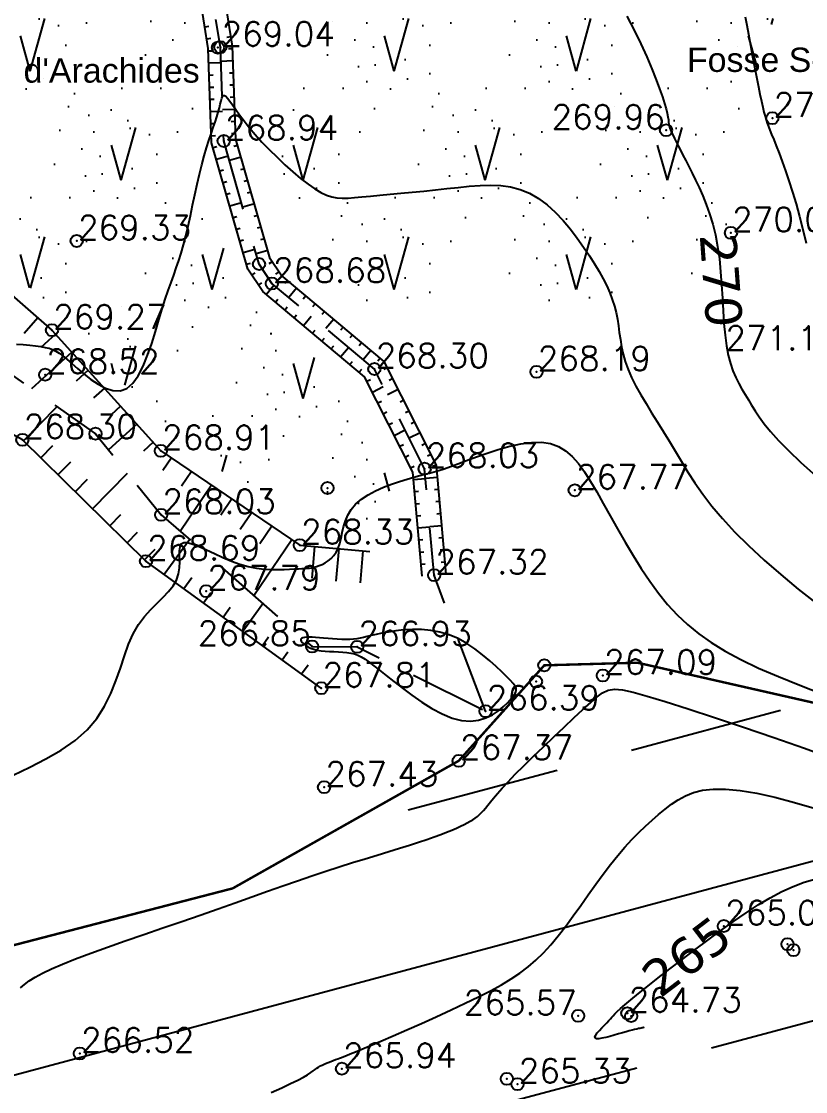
# Model space of a CAD drawing. Header units: millimetres. Extents: x 524954 to 526204, y 9523489 to 9524010.
# Drawn here: x 525607.15 to 525639.45, y 9523568.95 to 9523613.05 of the extents above; entities that cross this region are included whole.
import ezdxf
from ezdxf.enums import TextEntityAlignment as Align

# ---------------------------------------------------------------- set-up
doc = ezdxf.new("R2010")
doc.units = ezdxf.units.MM
doc.header["$PDMODE"] = 32
doc.header["$PDSIZE"] = 0.5
doc.linetypes.add('ACAD_ISO12W100', pattern=[21, 12, -3, 0, -3, 0, -3])
doc.linetypes.add('CACHE2', pattern=[4.7625, 3.175, -1.5875])
for name, color, linetype in [('Bas_Talus', 40, 'CACHE2'), ('Bord Fleuve', 4, 'ACAD_ISO12W100'), ('CN_01_00', 3, 'Continuous'), ('CN_02_00', 4, 'Continuous'), ('CN_05_00', 6, 'Continuous'), ('CN_10_00', 1, 'Continuous'), ('Cotation Courbes de niveau', 7, 'Continuous'), ('Haut_Talus', 30, 'Continuous'), ('Talus', 2, 'Continuous'), ('TopoAlt', 3, 'Continuous'), ('TOPOJIS', 7, 'Continuous'), ('Toponomie', 7, 'CACHE2'), ('Végétation_Plantation', 70, 'Continuous')]:
    doc.layers.add(name, color=color, linetype=linetype)
doc.styles.add('Simplex 1.0', font='Simplex.shx', dxfattribs={"width": 0.99, "height": 1})
doc.styles.get("Standard").update_dxf_attribs({"font": 'arial.ttf'})
doc.styles.add('Verdana 1.0', font='verdana.ttf', dxfattribs={"width": 0.99, "height": 1})
pattern_1 = [(74.475889, (0, 0), (-3.750000001, 13.500000005), [2.25, -11.761156275]), (74.475889, (3.75, 4.5), (-3.750000001, 13.500000005), [2.25, -11.761156275]), (74.475889, (7.5, 9), (-3.750000001, 13.500000005), [2.25, -11.761156275]), (105.524111, (0, 0), (-7.500000003, 4e-10), [1.5, -12.511156275]), (105.524111, (3.75, 4.5), (-7.500000003, 4e-10), [1.5, -12.511156275]), (105.524111, (7.5, 9), (-7.500000003, 4e-10), [1.5, -12.511156275]), (0, (0.453, 0.484), (3.75, 4.5), [0, -7.5]), (0, (1.468, 1.072), (3.75, 4.5), [0, -7.5]), (0, (1.1713, 1.8804), (3.75, 4.5), [0, -7.5]), (0, (2.327, 1.9907), (3.75, 4.5), [0, -7.5]), (0, (1.64, 3.7912), (3.75, 4.5), [0, -7.5]), (0, (0.3684, 2.1545), (3.75, 4.5), [0, -7.5]), (0, (0.281, 2.4684), (3.75, 4.5), [0, -7.5]), (0, (0.0314, 3.7912), (3.75, 4.5), [0, -7.5]), (0, (-0.7807, 0.2634), (3.75, 4.5), [0, -7.5]), (0, (-0.8588, 0.9984), (3.75, 4.5), [0, -7.5]), (0, (-1.468, 0.19), (3.75, 4.5), [0, -7.5]), (0, (-1.624, 1.2924), (3.75, 4.5), [0, -7.5]), (0, (-1.1242, 1.9905), (3.75, 4.5), [0, -7.5]), (0, (-1.3274, 2.6888), (3.75, 4.5), [0, -7.5]), (0, (-1.9207, 3.5707), (3.75, 4.5), [0, -7.5]), (0, (-0.406, 2.9085), (3.75, 4.5), [0, -7.5]), (0, (-2.53, 2.064), (3.75, 4.5), [0, -7.5]), (0, (-2.7485, 0.6675), (3.75, 4.5), [0, -7.5]), (0, (-1.1235, -0.4347), (3.75, 4.5), [0, -7.5]), (0, (-0.156, -0.7287), (3.75, 4.5), [0, -7.5]), (0, (-0.812, -1.537), (3.75, 4.5), [0, -7.5]), (0, (1.5774, -1.4635), (3.75, 4.5), [0, -7.5]), (0, (0.5466, -0.3245), (3.75, 4.5), [0, -7.5]), (0, (1.468, -0.104), (3.75, 4.5), [0, -7.5])]

# ---------------------------------------------------------------- blocks, each defined once
blk = doc.blocks.new('TCPOINT M')
at = {"color": 0}
blk.add_point((0, 0), dxfattribs=at)
at = {"layer": 'TopoAlt', "style": 'Simplex 1.0', "width": 0.99}
blk.add_attdef('ALT', (0.15, 0.15), '', height=1, dxfattribs=at)

msp = doc.modelspace()

# ---------------------------------------------------------------- hatches: boundary and pattern name
at = {"layer": 'Bord Fleuve', "ltscale": 0.5}
h = msp.add_hatch(dxfattribs=at)
h.set_pattern_fill('ANSI33', color=256, scale=2, angle=330, style=0)
h.paths.add_polyline_path([(526101.715, 9523771.778), (526101.498, 9523728.689), (526067.042, 9523702.1), (526048.223, 9523678.528), (526031.816, 9523676.184), (526027.837, 9523671.249), (526016.46, 9523661.911), (526012.684, 9523655.259), (526010.342, 9523652.337), (526009.349, 9523649.826), (526002.836, 9523644.901), (526001.359, 9523638.704), (525998.552, 9523634.868), (525992.641, 9523630.59), (525971.373, 9523621.771), (525946.333, 9523622.282), (525936.503, 9523619.892), (525930.695, 9523617.923), (525919.699, 9523615.395), (525895.841, 9523612.948), (525885.599, 9523613.628), (525875.196, 9523613.421), (525867.372, 9523614.558), (525859.164, 9523613.749), (525850.68, 9523611.584), (525842.877, 9523609.413), (525834.137, 9523605.724), (525821.783, 9523602.11), (525815.903, 9523600.185), (525796.184, 9523594.113), (525774.026, 9523585.199), (525767.099, 9523581.761), (525763.989, 9523580.32), (525760.33, 9523578.539), (525748.039, 9523572.413), (525744.059, 9523571.766), (525739.195, 9523569.005), (525726.381, 9523563.785), (525719.788, 9523561.814), (525707.248, 9523554.536), (525700.147, 9523552.212), (525692.212, 9523549.16), (525674.921, 9523545.702), (525662.522, 9523542.332), (525644.942, 9523541.016), (525635.899, 9523540.053), (525621.612, 9523536.522), (525609.298, 9523533.789), (525593.484, 9523529.477), (525590.482, 9523529.837), (525587.338, 9523528.188), (525575.413, 9523524.864), (525573.541, 9523524.376), (525537.559, 9523507.804), (525536.053, 9523507.312), (525509.961, 9523500.658), (525472.702, 9523501.018), (525453.195, 9523495.13), (525425.264, 9523493.316), (525409.725, 9523500.229), (525383.624, 9523517.145), (525374.857, 9523528.592), (525397.503, 9523550.219), (525408.728, 9523544.096), (525423.511, 9523536.311), (525445.736, 9523537.578), (525453.966, 9523539.782), (525464.454, 9523546.087), (525473.153, 9523547.827), (525482.046, 9523548.599), (525491.438, 9523548.246), (525499.251, 9523546.152), (525510.455, 9523545.914), (525524.182, 9523548.573), (525533.752, 9523550.446), (525539.312, 9523550.42), (525543.959, 9523554.529), (525548.966, 9523556.567), (525556.157, 9523559.482), (525565.701, 9523562.659), (525575.687, 9523565.927), (525586.045, 9523569.089), (525592.726, 9523570.833), (525599.232, 9523573.013), (525615.849, 9523577.326), (525625.16, 9523582.583), (525628.685, 9523586.517), (525632.523, 9523586.625), (525648.079, 9523583.088), (525655.429, 9523583.638), (525665.347, 9523586.334), (525670.505, 9523587.365), (525674.974, 9523592.31), (525681.363, 9523595.427), (525690.374, 9523596.897), (525696.726, 9523596.667), (525703.112, 9523600.372), (525712.502, 9523603.181), (525720.951, 9523606.622), (525729.973, 9523611.744), (525735.094, 9523612.577), (525741.896, 9523615.967), (525746.088, 9523618.007), (525749.05, 9523619.379), (525756.94, 9523623.296), (525766.831, 9523627.898), (525804.249, 9523638.101), (525817.576, 9523642.025), (525828.432, 9523644.919), (525839.805, 9523649.896), (525846.166, 9523651.166), (525855.839, 9523655.822), (525867.776, 9523655.711), (525877.503, 9523655.632), (525886.144, 9523654.198), (525894.786, 9523653.829), (525911.157, 9523655.506), (525918.652, 9523656.801), (525925.004, 9523658.249), (525933.183, 9523660.832), (525939.613, 9523663.374), (525944.509, 9523665.893), (525950.393, 9523669.022), (525957.623, 9523672.73), (525962.986, 9523676.276), (525970.165, 9523679.965), (525973.599, 9523682.924), (525976.261, 9523684.646), (525980.145, 9523686.246), (525987.591, 9523689.162), (525991.967, 9523692.966), (525998.543, 9523697.851), (526003.542, 9523703.73), (526012.581, 9523711.677), (526026.66, 9523716.709), (526030.85, 9523726.011), (526046.387, 9523740.613), (526052.355, 9523745.599), (526061.927, 9523759.011), (526073.275, 9523760.379), (526077.818, 9523761.95), (526083.981, 9523762.217)])
h.paths.add_polyline_path([(525512.661, 9523516.101), (525534.357, 9523523.257), (525535.319, 9523520.342), (525513.623, 9523513.186)], flags=24)
h.paths.add_polyline_path([(525743.331, 9523593.045), (525764.315, 9523602.078), (525765.529, 9523599.259), (525744.545, 9523590.226)], flags=24)
h.paths.add_polyline_path([(525983.194, 9523662.071), (526001.508, 9523675.73), (526003.343, 9523673.269), (525985.029, 9523659.611)], flags=24)
at = {"layer": 'Végétation_Plantation', "linetype": 'CACHE2', "ltscale": 0.5}
h = msp.add_hatch(dxfattribs=at)
h.set_pattern_fill('BROUSS', color=256, scale=1.5, style=0)
h.set_pattern_definition(pattern_1)
h.paths.add_polyline_path([(525636.508, 9523601.78), (525621.22, 9523601.247), (525618.109, 9523604.442), (525615.887, 9523615.536), (525615.626, 9523622.251), (525613.687, 9523626.185), (525611.435, 9523631.764), (525611.435, 9523637.385), (525611.122, 9523643.467), (525610.49, 9523652.093), (525620.789, 9523652.593), (525624.689, 9523647.401), (525628.189, 9523644.006), (525633.391, 9523640.304), (525636.388, 9523634.459), (525641.002, 9523626.13), (525644.153, 9523616.455), (525639.235, 9523614.496), (525637.62, 9523612.383), (525636.728, 9523605.652)])
h = msp.add_hatch(dxfattribs=at)
h.set_pattern_fill('BROUSS', color=256, scale=1.5, style=0)
h.set_pattern_definition(pattern_1)
edge = h.paths.add_edge_path()
edge.add_line((525603.708, 9523651.917), (525604.316, 9523643.682))
edge.add_line((525604.316, 9523643.682), (525604.258, 9523638.43))
edge.add_line((525604.258, 9523638.43), (525602.189, 9523630.893))
edge.add_line((525602.189, 9523630.893), (525600.46, 9523615.84))
edge.add_line((525600.46, 9523615.84), (525600.246, 9523608.403))
edge.add_line((525600.246, 9523608.403), (525608.91, 9523600.84))
edge.add_line((525608.91, 9523600.84), (525613.364, 9523595.903))
edge.add_line((525613.364, 9523595.903), (525618.862, 9523592.168))
edge.add_line((525618.862, 9523592.168), (525621.565, 9523591.927))
edge.add_line((525621.565, 9523591.927), (525622.564, 9523594.28))
edge.add_line((525622.564, 9523594.28), (525620.711, 9523597.954))
edge.add_line((525620.711, 9523597.954), (525616.544, 9523601.433))
edge.add_line((525616.544, 9523601.433), (525615.815, 9523602.539))
edge.add_line((525615.815, 9523602.539), (525614.269, 9523607.932))
edge.add_line((525614.269, 9523607.932), (525614.127, 9523611.871))
edge.add_line((525614.127, 9523611.871), (525613.362, 9523616.707))
edge.add_line((525613.362, 9523616.707), (525613.37, 9523620.459))
edge.add_line((525613.37, 9523620.459), (525613.416, 9523620.919))
edge.add_line((525613.416, 9523620.919), (525610.77, 9523625.896))
edge.add_line((525610.77, 9523625.896), (525609.551, 9523629.318))
edge.add_line((525609.551, 9523629.318), (525608.776, 9523630.898))
edge.add_line((525608.776, 9523630.898), (525609.025, 9523636.424))
edge.add_line((525609.025, 9523636.424), (525608.54, 9523644.276))
edge.add_line((525608.54, 9523644.276), (525607.714, 9523651.451))
edge.add_line((525607.714, 9523651.451), (525603.758, 9523651.916))

# ---------------------------------------------------------------- linework, layer by layer
at = {"layer": 'Bas_Talus', "flags": 128}
for points in [[(525599.357, 9523657.854), (525600.356, 9523650.755), (525601.3, 9523645.196), (525601.052, 9523643.968), (525601.014, 9523638.343), (525599.463, 9523634.839), (525598.397, 9523632.673), (525596.606, 9523627.292), (525596.086, 9523614.07), (525598.152, 9523606.809), (525601.835, 9523601.931), (525610.196, 9523596.063), (525612.906, 9523592.721), (525619.121, 9523587.29), (525620.98, 9523587.278), (525626.263, 9523584.629)], [(525626.263, 9523584.629), (525624.147, 9523590.232), (525623.755, 9523594.62), (525621.685, 9523598.727), (525617.462, 9523602.252), (525616.934, 9523603.053), (525615.48, 9523608.124), (525615.341, 9523611.988), (525614.579, 9523616.801), (525614.587, 9523620.397), (525614.664, 9523621.165), (525611.887, 9523626.388), (525610.674, 9523629.791), (525610.006, 9523631.154), (525610.243, 9523636.435), (525609.753, 9523644.383), (525608.922, 9523651.591)]]:
    msp.add_lwpolyline(points, dxfattribs=at)
at = {"layer": 'Bord Fleuve', "ltscale": 0.35, "flags": 128}
msp.add_lwpolyline([(525394.064, 9523546.741, 0.1, 0.1, 0), (525403.511, 9523541.057, 0.1, 0.1, 0), (525423.511, 9523536.311, 0.1, 0.1, 0), (525445.736, 9523537.578, 0.1, 0.1, 0), (525453.966, 9523539.782, 0.1, 0.1, 0), (525464.454, 9523546.087, 0.1, 0.1, 0), (525473.153, 9523547.827, 0.1, 0.1, 0), (525482.046, 9523548.599, 0.1, 0.1, 0), (525491.438, 9523548.246, 0.1, 0.1, 0), (525499.251, 9523546.152, 0.1, 0.1, 0), (525510.455, 9523545.914, 0.1, 0.1, 0), (525524.182, 9523548.573, 0.1, 0.1, 0), (525533.752, 9523550.446, 0.1, 0.1, 0), (525539.312, 9523550.42, 0.1, 0.1, 0), (525543.959, 9523554.529, 0.1, 0.1, 0), (525548.966, 9523556.567, 0.1, 0.1, 0), (525556.157, 9523559.482, 0.1, 0.1, 0), (525565.701, 9523562.659, 0.1, 0.1, 0), (525575.687, 9523565.927, 0.1, 0.1, 0), (525586.045, 9523569.089, 0.1, 0.1, 0), (525592.726, 9523570.833, 0.1, 0.1, 0), (525599.232, 9523573.013, 0.1, 0.1, 0), (525615.849, 9523577.326, 0.1, 0.1, 0), (525625.16, 9523582.583, 0.1, 0.1, 0), (525628.685, 9523586.517, 0.1, 0.1, 0), (525632.523, 9523586.625, 0.1, 0.1, 0), (525648.079, 9523583.088, 0.1, 0.1, 0), (525655.429, 9523583.638, 0.1, 0.1, 0), (525665.347, 9523586.334, 0.1, 0.1, 0), (525670.505, 9523587.365, 0.1, 0.1, 0), (525674.974, 9523592.31, 0.1, 0.1, 0), (525674.974, 9523592.31, 0.1, 0.1, 0), (525681.363, 9523595.427, 0.1, 0.1, 0), (525681.363, 9523595.427, 0.1, 0.1, 0), (525690.374, 9523596.897, 0.1, 0.1, 0), (525696.726, 9523596.667, 0.1, 0.1, 0), (525703.112, 9523600.372, 0.1, 0.1, 0), (525712.502, 9523603.181, 0.1, 0.1, 0), (525712.502, 9523603.181, 0.1, 0.1, 0), (525720.951, 9523606.622, 0.1, 0.1, 0), (525729.973, 9523611.744, 0.1, 0.1, 0), (525735.094, 9523612.577, 0.1, 0.1, 0), (525741.896, 9523615.967, 0.1, 0.1, 0), (525746.088, 9523618.007, 0.1, 0.1, 0), (525749.05, 9523619.379, 0.1, 0.1, 0), (525756.94, 9523623.296, 0.1, 0.1, 0), (525766.831, 9523627.898, 0.1, 0.1, 0), (525804.249, 9523638.101, 0.1, 0.1, 0), (525817.576, 9523642.025, 0.1, 0.1, 0), (525828.432, 9523644.919, 0.1, 0.1, 0), (525839.805, 9523649.896, 0.1, 0.1, 0), (525846.166, 9523651.166, 0.1, 0.1, 0), (525855.839, 9523655.822, 0.1, 0.1, 0), (525867.776, 9523655.711, 0.1, 0.1, 0), (525877.503, 9523655.632, 0.1, 0.1, 0), (525886.144, 9523654.198, 0.1, 0.1, 0), (525894.786, 9523653.829, 0.1, 0.1, 0), (525911.157, 9523655.506, 0.1, 0.1, 0), (525918.652, 9523656.801, 0.1, 0.1, 0), (525925.004, 9523658.249, 0.1, 0.1, 0), (525933.183, 9523660.832, 0.1, 0.1, 0), (525939.613, 9523663.374, 0.1, 0.1, 0), (525944.509, 9523665.893, 0.1, 0.1, 0), (525950.393, 9523669.022, 0.1, 0.1, 0), (525957.623, 9523672.73, 0.1, 0.1, 0), (525962.986, 9523676.276, 0.1, 0.1, 0), (525970.165, 9523679.965, 0.1, 0.1, 0), (525970.165, 9523679.965, 0.1, 0.1, 0), (525973.599, 9523682.924, 0.1, 0.1, 0), (525976.261, 9523684.646, 0.1, 0.1, 0), (525980.145, 9523686.246, 0.1, 0.1, 0), (525987.591, 9523689.162, 0.1, 0.1, 0), (525991.967, 9523692.966, 0.1, 0.1, 0), (525998.543, 9523697.851, 0.1, 0.1, 0), (526003.542, 9523703.73, 0.1, 0.1, 0), (526012.581, 9523711.677, 0.1, 0.1, 0), (526026.66, 9523716.709, 0.1, 0.1, 0), (526030.85, 9523726.011, 0.1, 0.1, 0), (526046.387, 9523740.613, 0.1, 0.1, 0), (526052.355, 9523745.599, 0.1, 0.1, 0), (526061.927, 9523759.011, 0.1, 0.1, 0), (526073.275, 9523760.379, 0.1, 0.1, 0), (526077.818, 9523761.95, 0.1, 0.1, 0), (526083.981, 9523762.217, 0.1, 0.1, 0), (526101.715, 9523771.778, 0, 0, 0)], format="xyseb", dxfattribs=at)
at = {"layer": 'CN_01_00', "flags": 128}
for points, elevation in [([(525636.956, 9523613.238), (525637.015, 9523612.961), (525637.068, 9523612.676), (525637.12, 9523612.38), (525637.175, 9523612.067), (525637.235, 9523611.735), (525637.299, 9523611.39), (525637.366, 9523611.04), (525637.435, 9523610.694), (525637.503, 9523610.36), (525637.568, 9523610.047), (525637.63, 9523609.763), (525637.685, 9523609.516), (525637.734, 9523609.312), (525637.779, 9523609.141), (525637.822, 9523608.994), (525637.868, 9523608.856), (525637.919, 9523608.718), (525637.978, 9523608.568), (525638.048, 9523608.393), (525638.134, 9523608.182), (525638.236, 9523607.926), (525638.353, 9523607.626), (525638.482, 9523607.282), (525638.62, 9523606.899), (525638.764, 9523606.478), (525638.911, 9523606.022), (525639.057, 9523605.534), (525639.201, 9523605.015), (525639.339, 9523604.471), (525639.47, 9523603.912)], 271), ([(525606.947, 9523599.757), (525607.225, 9523599.739), (525607.488, 9523599.715), (525607.729, 9523599.686), (525607.944, 9523599.654), (525608.127, 9523599.62), (525608.285, 9523599.581), (525608.427, 9523599.53), (525608.563, 9523599.465), (525608.701, 9523599.379), (525608.85, 9523599.269), (525609.019, 9523599.13), (525609.218, 9523598.957), (525609.452, 9523598.749), (525609.717, 9523598.524), (525610.004, 9523598.3), (525610.304, 9523598.099), (525610.611, 9523597.941), (525610.914, 9523597.846), (525611.208, 9523597.835), (525611.483, 9523597.929), (525611.732, 9523598.139), (525611.958, 9523598.451), (525612.161, 9523598.843), (525612.346, 9523599.292), (525612.514, 9523599.776), (525612.668, 9523600.271), (525612.81, 9523600.756), (525612.944, 9523601.207), (525613.071, 9523601.609), (525613.192, 9523601.967), (525613.308, 9523602.293), (525613.419, 9523602.598), (525613.526, 9523602.894), (525613.629, 9523603.193), (525613.729, 9523603.506), (525613.826, 9523603.845), (525613.921, 9523604.218), (525614.014, 9523604.619), (525614.107, 9523605.041), (525614.199, 9523605.475), (525614.291, 9523605.911), (525614.384, 9523606.341), (525614.477, 9523606.756), (525614.573, 9523607.148), (525614.671, 9523607.51), (525614.768, 9523607.841), (525614.865, 9523608.145), (525614.958, 9523608.422), (525615.045, 9523608.675), (525615.125, 9523608.906), (525615.196, 9523609.117), (525615.255, 9523609.31), (525615.302, 9523609.486), (525615.339, 9523609.642), (525615.371, 9523609.775), (525615.4, 9523609.882), (525615.431, 9523609.958), (525615.467, 9523610), (525615.511, 9523610.005), (525615.568, 9523609.969), (525615.641, 9523609.89), (525615.731, 9523609.77), (525615.843, 9523609.613), (525615.976, 9523609.422), (525616.135, 9523609.2), (525616.32, 9523608.952), (525616.534, 9523608.68), (525616.779, 9523608.389), (525617.055, 9523608.082), (525617.357, 9523607.767), (525617.675, 9523607.451), (525618.002, 9523607.144), (525618.329, 9523606.852), (525618.649, 9523606.584), (525618.953, 9523606.348), (525619.233, 9523606.152), (525619.483, 9523606.002), (525619.712, 9523605.894), (525619.928, 9523605.823), (525620.142, 9523605.782), (525620.363, 9523605.768), (525620.602, 9523605.773), (525620.869, 9523605.793), (525621.173, 9523605.821), (525621.521, 9523605.854), (525621.91, 9523605.889), (525622.331, 9523605.927), (525622.778, 9523605.969), (525623.243, 9523606.013), (525623.719, 9523606.059), (525624.199, 9523606.108), (525624.675, 9523606.16), (525625.141, 9523606.213), (525625.596, 9523606.26), (525626.04, 9523606.293), (525626.472, 9523606.305), (525626.891, 9523606.287), (525627.299, 9523606.231), (525627.694, 9523606.129), (525628.076, 9523605.973), (525628.445, 9523605.759), (525628.8, 9523605.492), (525629.139, 9523605.185), (525629.46, 9523604.847), (525629.763, 9523604.489), (525630.045, 9523604.121), (525630.305, 9523603.753), (525630.542, 9523603.397), (525630.755, 9523603.06), (525630.944, 9523602.742), (525631.111, 9523602.439), (525631.255, 9523602.149), (525631.38, 9523601.868), (525631.484, 9523601.594), (525631.571, 9523601.324), (525631.639, 9523601.054), (525631.693, 9523600.782), (525631.736, 9523600.507), (525631.775, 9523600.227), (525631.817, 9523599.94), (525631.867, 9523599.647), (525631.932, 9523599.344), (525632.019, 9523599.032), (525632.134, 9523598.709), (525632.28, 9523598.373), (525632.456, 9523598.026), (525632.655, 9523597.668), (525632.874, 9523597.3), (525633.107, 9523596.922), (525633.349, 9523596.536), (525633.596, 9523596.142), (525633.842, 9523595.74), (525634.085, 9523595.332), (525634.333, 9523594.914), (525634.597, 9523594.483), (525634.887, 9523594.036), (525635.214, 9523593.57), (525635.589, 9523593.081), (525636.021, 9523592.567), (525636.523, 9523592.023), (525637.099, 9523591.449), (525637.739, 9523590.855), (525638.427, 9523590.254), (525639.148, 9523589.657), (525639.885, 9523589.077)], 269), ([(525607.114, 9523573.224), (525607.273, 9523573.37), (525607.467, 9523573.518), (525607.708, 9523573.671), (525608.009, 9523573.835), (525608.38, 9523574.013), (525608.835, 9523574.208), (525609.379, 9523574.423), (525610.003, 9523574.657), (525610.69, 9523574.904), (525611.425, 9523575.162), (525612.19, 9523575.427), (525612.971, 9523575.696), (525613.751, 9523575.964), (525614.515, 9523576.227), (525615.25, 9523576.484), (525615.954, 9523576.733), (525616.631, 9523576.973), (525617.282, 9523577.204), (525617.91, 9523577.426), (525618.518, 9523577.638), (525619.107, 9523577.84), (525619.68, 9523578.032), (525620.238, 9523578.214), (525620.78, 9523578.386), (525621.302, 9523578.547), (525621.801, 9523578.7), (525622.274, 9523578.843), (525622.718, 9523578.978), (525623.13, 9523579.105), (525623.506, 9523579.225), (525623.845, 9523579.338), (525624.149, 9523579.444), (525624.419, 9523579.543), (525624.66, 9523579.637), (525624.874, 9523579.725), (525625.063, 9523579.807), (525625.231, 9523579.884), (525625.381, 9523579.957), (525625.514, 9523580.025), (525625.634, 9523580.09), (525625.742, 9523580.155), (525625.841, 9523580.222), (525625.932, 9523580.291), (525626.018, 9523580.365), (525626.101, 9523580.446), (525626.183, 9523580.536), (525626.267, 9523580.636), (525626.359, 9523580.752), (525626.467, 9523580.888), (525626.598, 9523581.049), (525626.758, 9523581.238), (525626.955, 9523581.461), (525627.197, 9523581.722), (525627.49, 9523582.027), (525627.838, 9523582.375), (525628.229, 9523582.757), (525628.647, 9523583.159), (525629.076, 9523583.568), (525629.502, 9523583.968), (525629.907, 9523584.347), (525630.277, 9523584.691), (525630.596, 9523584.985), (525630.857, 9523585.219), (525631.084, 9523585.389), (525631.313, 9523585.494), (525631.577, 9523585.534), (525631.911, 9523585.507), (525632.348, 9523585.414), (525632.922, 9523585.252), (525633.667, 9523585.021), (525634.604, 9523584.724), (525635.696, 9523584.37), (525636.893, 9523583.973), (525638.143, 9523583.548), (525639.396, 9523583.108), (525640.602, 9523582.666)], 267)]:
    msp.add_lwpolyline(points, dxfattribs=dict(at, elevation=elevation))
at = {"layer": 'CN_01_00', "elevation": 267, "flags": 128}
msp.add_lwpolyline([(525625.64, 9523584.211), (525625.976, 9523584.252), (525626.281, 9523584.348), (525626.555, 9523584.484), (525626.798, 9523584.646), (525627.007, 9523584.82), (525627.183, 9523584.991), (525627.324, 9523585.147), (525627.429, 9523585.275), (525627.498, 9523585.381), (525627.531, 9523585.475), (525627.526, 9523585.564), (525627.484, 9523585.657), (525627.404, 9523585.763), (525627.286, 9523585.891), (525627.128, 9523586.05), (525626.933, 9523586.245), (525626.701, 9523586.468), (525626.437, 9523586.708), (525626.145, 9523586.954), (525625.829, 9523587.195), (525625.491, 9523587.42), (525625.135, 9523587.617), (525624.766, 9523587.776), (525624.387, 9523587.889), (525624.004, 9523587.958), (525623.624, 9523587.991), (525623.253, 9523587.994), (525622.897, 9523587.974), (525622.564, 9523587.937), (525622.259, 9523587.889), (525621.988, 9523587.838), (525621.757, 9523587.788), (525621.559, 9523587.742), (525621.388, 9523587.7), (525621.237, 9523587.663), (525621.097, 9523587.632), (525620.962, 9523587.607), (525620.825, 9523587.589), (525620.677, 9523587.579), (525620.514, 9523587.577), (525620.339, 9523587.582), (525620.155, 9523587.592), (525619.966, 9523587.606), (525619.779, 9523587.622), (525619.595, 9523587.638), (525619.421, 9523587.654), (525619.261, 9523587.666), (525619.118, 9523587.674), (525618.993, 9523587.677), (525618.887, 9523587.674), (525618.801, 9523587.666), (525618.734, 9523587.65), (525618.688, 9523587.628), (525618.662, 9523587.597), (525618.658, 9523587.558), (525618.676, 9523587.511), (525618.715, 9523587.458), (525618.773, 9523587.4), (525618.851, 9523587.342), (525618.947, 9523587.284), (525619.06, 9523587.231), (525619.19, 9523587.185), (525619.335, 9523587.147), (525619.494, 9523587.121), (525619.664, 9523587.103), (525619.841, 9523587.091), (525620.022, 9523587.083), (525620.203, 9523587.074), (525620.381, 9523587.063), (525620.552, 9523587.046), (525620.712, 9523587.021), (525620.86, 9523586.984), (525621.003, 9523586.932), (525621.147, 9523586.861), (525621.3, 9523586.768), (525621.471, 9523586.65), (525621.668, 9523586.502), (525621.898, 9523586.321), (525622.169, 9523586.104), (525622.487, 9523585.85), (525622.844, 9523585.571), (525623.231, 9523585.283), (525623.638, 9523585.001), (525624.056, 9523584.74), (525624.475, 9523584.515), (525624.885, 9523584.343), (525625.276, 9523584.238), (525625.64, 9523584.211)], close=True, dxfattribs=at)
at = {"layer": 'CN_02_00', "flags": 128}
for points, elevation in [([(525606.806, 9523581.997), (525607.492, 9523582.322), (525608.158, 9523582.663), (525608.786, 9523583.027), (525609.356, 9523583.422), (525609.848, 9523583.854), (525610.25, 9523584.326), (525610.571, 9523584.831), (525610.829, 9523585.354), (525611.041, 9523585.883), (525611.222, 9523586.407), (525611.39, 9523586.912), (525611.561, 9523587.387), (525611.751, 9523587.817), (525611.974, 9523588.196), (525612.221, 9523588.527), (525612.48, 9523588.82), (525612.739, 9523589.084), (525612.986, 9523589.328), (525613.21, 9523589.561), (525613.397, 9523589.793), (525613.536, 9523590.031), (525613.619, 9523590.281), (525613.658, 9523590.537), (525613.668, 9523590.788), (525613.664, 9523591.022), (525613.663, 9523591.229), (525613.68, 9523591.398), (525613.731, 9523591.519), (525613.831, 9523591.58), (525613.992, 9523591.575), (525614.208, 9523591.514), (525614.471, 9523591.408), (525614.77, 9523591.272), (525615.097, 9523591.119), (525615.442, 9523590.961), (525615.796, 9523590.812), (525616.149, 9523590.685), (525616.493, 9523590.59), (525616.824, 9523590.525), (525617.139, 9523590.485), (525617.436, 9523590.465), (525617.712, 9523590.461), (525617.965, 9523590.467), (525618.192, 9523590.479), (525618.389, 9523590.491), (525618.556, 9523590.5), (525618.698, 9523590.506), (525618.818, 9523590.511), (525618.924, 9523590.518), (525619.019, 9523590.527), (525619.111, 9523590.541), (525619.205, 9523590.561), (525619.305, 9523590.589), (525619.417, 9523590.627), (525619.537, 9523590.678), (525619.661, 9523590.742), (525619.785, 9523590.823), (525619.905, 9523590.922), (525620.016, 9523591.042), (525620.115, 9523591.185), (525620.196, 9523591.352), (525620.259, 9523591.544), (525620.311, 9523591.758), (525620.36, 9523591.987), (525620.417, 9523592.225), (525620.491, 9523592.467), (525620.592, 9523592.707), (525620.73, 9523592.94), (525620.913, 9523593.159), (525621.148, 9523593.36), (525621.426, 9523593.542), (525621.735, 9523593.706), (525622.063, 9523593.853), (525622.397, 9523593.982), (525622.725, 9523594.094), (525623.034, 9523594.19), (525623.313, 9523594.27), (525623.553, 9523594.335), (525623.763, 9523594.39), (525623.956, 9523594.441), (525624.144, 9523594.493), (525624.342, 9523594.551), (525624.562, 9523594.621), (525624.817, 9523594.708), (525625.12, 9523594.818), (525625.48, 9523594.953), (525625.888, 9523595.105), (525626.329, 9523595.261), (525626.791, 9523595.411), (525627.26, 9523595.542), (525627.723, 9523595.644), (525628.166, 9523595.703), (525628.575, 9523595.709), (525628.941, 9523595.652), (525629.268, 9523595.532), (525629.563, 9523595.353), (525629.835, 9523595.118), (525630.091, 9523594.828), (525630.34, 9523594.487), (525630.588, 9523594.097), (525630.844, 9523593.662), (525631.115, 9523593.184), (525631.4, 9523592.675), (525631.699, 9523592.142), (525632.013, 9523591.596), (525632.339, 9523591.048), (525632.677, 9523590.507), (525633.027, 9523589.984), (525633.389, 9523589.488), (525633.762, 9523589.027), (525634.156, 9523588.599), (525634.58, 9523588.197), (525635.045, 9523587.817), (525635.561, 9523587.453), (525636.138, 9523587.099), (525636.785, 9523586.751), (525637.514, 9523586.403), (525638.327, 9523586.051), (525639.204, 9523585.694), (525640.117, 9523585.336)], 268), ([(525617.436, 9523568.918), (525617.868, 9523569.111), (525618.236, 9523569.282), (525618.532, 9523569.427), (525618.761, 9523569.549), (525618.935, 9523569.649), (525619.066, 9523569.732), (525619.165, 9523569.801), (525619.243, 9523569.861), (525619.314, 9523569.913), (525619.387, 9523569.962), (525619.472, 9523570.011), (525619.567, 9523570.06), (525619.671, 9523570.107), (525619.778, 9523570.153), (525619.886, 9523570.196), (525619.991, 9523570.237), (525620.089, 9523570.273), (525620.177, 9523570.305), (525620.255, 9523570.332), (525620.333, 9523570.36), (525620.423, 9523570.394), (525620.539, 9523570.439), (525620.694, 9523570.502), (525620.901, 9523570.588), (525621.172, 9523570.702), (525621.522, 9523570.85), (525621.957, 9523571.036), (525622.464, 9523571.254), (525623.025, 9523571.498), (525623.62, 9523571.761), (525624.232, 9523572.035), (525624.842, 9523572.314), (525625.43, 9523572.59), (525625.978, 9523572.857), (525626.472, 9523573.11), (525626.915, 9523573.353), (525627.316, 9523573.593), (525627.681, 9523573.838), (525628.019, 9523574.094), (525628.338, 9523574.369), (525628.645, 9523574.669), (525628.949, 9523575.001), (525629.255, 9523575.37), (525629.565, 9523575.769), (525629.876, 9523576.191), (525630.187, 9523576.625), (525630.498, 9523577.063), (525630.807, 9523577.496), (525631.114, 9523577.916), (525631.416, 9523578.313), (525631.712, 9523578.682), (525632.004, 9523579.021), (525632.291, 9523579.334), (525632.573, 9523579.623), (525632.851, 9523579.891), (525633.125, 9523580.139), (525633.395, 9523580.371), (525633.661, 9523580.589), (525633.927, 9523580.793), (525634.201, 9523580.979), (525634.498, 9523581.141), (525634.829, 9523581.272), (525635.207, 9523581.366), (525635.645, 9523581.416), (525636.154, 9523581.416), (525636.748, 9523581.361), (525637.433, 9523581.245), (525638.187, 9523581.078), (525638.984, 9523580.869), (525639.795, 9523580.631)], 266)]:
    msp.add_lwpolyline(points, dxfattribs=dict(at, elevation=elevation))
at = {"layer": 'CN_05_00', "elevation": 265, "flags": 128}
msp.add_lwpolyline([(525632.789, 9523571.591), (525632.789, 9523571.591), (525632.787, 9523571.59), (525632.783, 9523571.59), (525632.774, 9523571.588), (525632.761, 9523571.585), (525632.74, 9523571.581), (525632.712, 9523571.576), (525632.674, 9523571.568), (525632.625, 9523571.558), (525632.565, 9523571.546), (525632.492, 9523571.53), (525632.405, 9523571.51), (525632.304, 9523571.485), (525632.187, 9523571.455), (525632.055, 9523571.419), (525631.904, 9523571.377), (525631.738, 9523571.328), (525631.561, 9523571.276), (525631.384, 9523571.226), (525631.214, 9523571.182), (525631.06, 9523571.149), (525630.93, 9523571.13), (525630.833, 9523571.131), (525630.778, 9523571.156), (525630.77, 9523571.207), (525630.803, 9523571.281), (525630.868, 9523571.372), (525630.956, 9523571.474), (525631.056, 9523571.581), (525631.161, 9523571.688), (525631.261, 9523571.788), (525631.347, 9523571.877), (525631.413, 9523571.95), (525631.468, 9523572.015), (525631.524, 9523572.08), (525631.593, 9523572.155), (525631.688, 9523572.249), (525631.821, 9523572.371), (525632.004, 9523572.53), (525632.249, 9523572.736), (525632.565, 9523572.994), (525632.944, 9523573.298), (525633.377, 9523573.64), (525633.851, 9523574.009), (525634.357, 9523574.398), (525634.883, 9523574.797), (525635.42, 9523575.196), (525635.955, 9523575.588), (525636.48, 9523575.962), (525636.993, 9523576.315), (525637.494, 9523576.641), (525637.984, 9523576.935), (525638.463, 9523577.193), (525638.929, 9523577.409), (525639.385, 9523577.58), (525639.829, 9523577.7)], dxfattribs=at)
at = {"layer": 'CN_10_00', "elevation": 270, "flags": 128}
msp.add_lwpolyline([(525632.083, 9523613.267), (525632.388, 9523612.689), (525632.663, 9523612.126), (525632.906, 9523611.591), (525633.116, 9523611.095), (525633.293, 9523610.651), (525633.436, 9523610.269), (525633.548, 9523609.944), (525633.634, 9523609.673), (525633.698, 9523609.448), (525633.743, 9523609.264), (525633.773, 9523609.114), (525633.794, 9523608.995), (525633.807, 9523608.898), (525633.819, 9523608.82), (525633.83, 9523608.754), (525633.842, 9523608.696), (525633.858, 9523608.641), (525633.878, 9523608.583), (525633.906, 9523608.518), (525633.942, 9523608.441), (525633.988, 9523608.346), (525634.047, 9523608.23), (525634.118, 9523608.091), (525634.2, 9523607.931), (525634.293, 9523607.749), (525634.397, 9523607.545), (525634.512, 9523607.319), (525634.636, 9523607.072), (525634.77, 9523606.804), (525634.913, 9523606.515), (525635.06, 9523606.203), (525635.209, 9523605.867), (525635.354, 9523605.505), (525635.493, 9523605.117), (525635.62, 9523604.7), (525635.732, 9523604.254), (525635.825, 9523603.776), (525635.896, 9523603.267), (525635.949, 9523602.737), (525635.989, 9523602.195), (525636.022, 9523601.652), (525636.052, 9523601.119), (525636.086, 9523600.607), (525636.129, 9523600.126), (525636.186, 9523599.687), (525636.26, 9523599.298), (525636.352, 9523598.955), (525636.457, 9523598.65), (525636.573, 9523598.377), (525636.697, 9523598.128), (525636.826, 9523597.897), (525636.959, 9523597.677), (525637.091, 9523597.46), (525637.223, 9523597.24), (525637.366, 9523597.007), (525637.535, 9523596.754), (525637.743, 9523596.472), (525638.005, 9523596.153), (525638.334, 9523595.786), (525638.746, 9523595.366), (525639.254, 9523594.881), (525639.866, 9523594.33)], dxfattribs=at)
at = {"layer": 'Haut_Talus', "flags": 128}
for points in [[(525601.024, 9523658.289), (525602.687, 9523654.633), (525603.599, 9523643.656), (525603.543, 9523638.531), (525601.483, 9523631.03), (525599.745, 9523615.892), (525599.52, 9523608.085), (525608.406, 9523600.328), (525612.89, 9523595.359), (525618.613, 9523591.471), (525621.501, 9523591.213)], [(525619.5, 9523585.574), (525612.277, 9523590.807), (525607.186, 9523595.808), (525599.957, 9523599.753), (525597.247, 9523603.032), (525593.096, 9523611.496), (525592.851, 9523613.063), (525593.481, 9523618.717), (525594.45, 9523630.102), (525596.089, 9523633.861), (525596.995, 9523635.297), (525597.827, 9523643.003), (525597.939, 9523651.265), (525597.377, 9523657.469)], [(525623.649, 9523590.188), (525623.266, 9523594.48), (525621.285, 9523598.409), (525617.085, 9523601.916), (525616.474, 9523602.842), (525614.983, 9523608.045), (525614.842, 9523611.94), (525614.079, 9523616.763), (525614.087, 9523620.422), (525614.151, 9523621.064), (525611.428, 9523626.186), (525610.213, 9523629.597), (525609.501, 9523631.049), (525609.743, 9523636.43), (525609.255, 9523644.339), (525608.426, 9523651.533)], [(525624.645, 9523590.277), (525624.245, 9523594.759), (525622.084, 9523599.044), (525617.839, 9523602.589), (525617.393, 9523603.265), (525615.978, 9523608.203), (525615.839, 9523612.036), (525615.079, 9523616.84), (525615.087, 9523620.371), (525615.176, 9523621.266), (525612.345, 9523626.59), (525611.136, 9523629.986), (525610.511, 9523631.259), (525610.744, 9523636.439), (525610.251, 9523644.427), (525609.419, 9523651.648)]]:
    msp.add_lwpolyline(points, dxfattribs=at)
at = {"layer": 'Talus'}
for p, q in [((525614.702, 9523612.829), (525614.866, 9523612.855)), ((525615.701, 9523612.913), (525615.536, 9523612.887)), ((525614.78, 9523612.335), (525614.944, 9523612.361)), ((525615.779, 9523612.419), (525615.614, 9523612.393)), ((525614.846, 9523611.84), (525615.012, 9523611.846)), ((525615.843, 9523611.924), (525615.677, 9523611.918)), ((525614.864, 9523611.34), (525615.364, 9523611.358)), ((525615.861, 9523611.424), (525615.362, 9523611.406)), ((525615.879, 9523610.925), (525615.713, 9523610.919)), ((525614.882, 9523610.84), (525615.048, 9523610.846)), ((525615.897, 9523610.425), (525615.731, 9523610.419)), ((525614.9, 9523610.341), (525615.066, 9523610.347)), ((525614.918, 9523609.841), (525615.084, 9523609.847)), ((525615.916, 9523609.925), (525615.749, 9523609.919)), ((525614.936, 9523609.341), (525615.436, 9523609.359)), ((525615.934, 9523609.426), (525615.434, 9523609.408)), ((525614.954, 9523608.842), (525615.121, 9523608.848)), ((525615.952, 9523608.926), (525615.785, 9523608.92)), ((525614.972, 9523608.342), (525615.139, 9523608.348)), ((525615.97, 9523608.426), (525615.803, 9523608.42)), ((525615.039, 9523607.85), (525615.199, 9523607.896)), ((525616.054, 9523607.937), (525615.894, 9523607.891)), ((525615.176, 9523607.369), (525615.657, 9523607.507)), ((525616.192, 9523607.457), (525615.711, 9523607.319)), ((525615.314, 9523606.889), (525615.474, 9523606.935)), ((525616.33, 9523606.976), (525616.169, 9523606.93)), ((525615.452, 9523606.408), (525615.612, 9523606.454)), ((525616.467, 9523606.495), (525616.307, 9523606.449)), ((525616.605, 9523606.015), (525616.445, 9523605.969)), ((525615.59, 9523605.928), (525615.75, 9523605.973)), ((525615.728, 9523605.447), (525616.208, 9523605.585)), ((525616.743, 9523605.534), (525616.262, 9523605.396)), ((525615.865, 9523604.966), (525616.026, 9523605.012)), ((525616.881, 9523605.053), (525616.72, 9523605.007)), ((525616.003, 9523604.486), (525616.163, 9523604.532)), ((525617.018, 9523604.573), (525616.858, 9523604.527)), ((525616.141, 9523604.005), (525616.301, 9523604.051)), ((525617.156, 9523604.092), (525616.996, 9523604.046)), ((525616.279, 9523603.524), (525616.759, 9523603.662)), ((525617.294, 9523603.611), (525616.813, 9523603.474)), ((525616.416, 9523603.044), (525616.577, 9523603.09)), ((525617.47, 9523603.148), (525617.331, 9523603.057)), ((525616.634, 9523602.6), (525616.773, 9523602.691)), ((525617.745, 9523602.731), (525617.606, 9523602.639)), ((525616.909, 9523602.182), (525617.048, 9523602.274)), ((525617.224, 9523601.8), (525617.544, 9523602.184)), ((525618.092, 9523602.377), (525617.985, 9523602.25)), ((525618.476, 9523602.057), (525618.155, 9523601.673)), ((525617.607, 9523601.479), (525617.714, 9523601.607)), ((525618.86, 9523601.737), (525618.753, 9523601.609)), ((525617.991, 9523601.159), (525618.098, 9523601.287)), ((525619.243, 9523601.416), (525619.137, 9523601.288)), ((525607.82, 9523600.84), (525607.259, 9523600.197)), ((525607.82, 9523600.84), (525607.259, 9523600.197)), ((525618.375, 9523600.838), (525618.482, 9523600.966)), ((525618.759, 9523600.518), (525619.079, 9523600.902)), ((525619.627, 9523601.096), (525619.52, 9523600.968)), ((525620.011, 9523600.775), (525619.691, 9523600.391)), ((525619.143, 9523600.198), (525619.249, 9523600.326)), ((525620.395, 9523600.455), (525620.288, 9523600.327)), ((525608.555, 9523600.163), (525607.942, 9523599.611)), ((525608.555, 9523600.163), (525607.942, 9523599.611)), ((525619.526, 9523599.877), (525619.633, 9523600.005)), ((525620.779, 9523600.134), (525620.672, 9523600.006)), ((525609.224, 9523599.421), (525607.556, 9523597.916)), ((525609.224, 9523599.421), (525607.556, 9523597.916)), ((525619.91, 9523599.557), (525620.017, 9523599.685)), ((525620.294, 9523599.236), (525620.615, 9523599.62)), ((525621.163, 9523599.814), (525621.056, 9523599.686)), ((525621.546, 9523599.493), (525621.226, 9523599.11)), ((525620.678, 9523598.916), (525620.785, 9523599.044)), ((525621.93, 9523599.173), (525621.823, 9523599.045)), ((525609.894, 9523598.679), (525609.395, 9523598.228)), ((525609.894, 9523598.679), (525609.395, 9523598.228)), ((525621.062, 9523598.595), (525621.169, 9523598.723)), ((525622.219, 9523598.777), (525622.07, 9523598.702)), ((525621.379, 9523598.222), (525621.528, 9523598.297)), ((525622.444, 9523598.331), (525622.295, 9523598.256)), ((525610.564, 9523597.936), (525610.121, 9523597.536)), ((525610.564, 9523597.936), (525610.121, 9523597.536)), ((525621.604, 9523597.776), (525622.051, 9523598.001)), ((525622.669, 9523597.884), (525622.223, 9523597.659)), ((525611.234, 9523597.194), (525610.848, 9523596.845)), ((525611.234, 9523597.194), (525610.848, 9523596.845)), ((525621.829, 9523597.329), (525621.978, 9523597.404)), ((525622.894, 9523597.438), (525622.746, 9523597.363)), ((525607.226, 9523595.769), (525608.609, 9523597.176)), ((525607.226, 9523595.769), (525608.609, 9523597.176)), ((525622.054, 9523596.883), (525622.203, 9523596.958)), ((525623.12, 9523596.991), (525622.971, 9523596.916)), ((525611.904, 9523596.451), (525610.736, 9523595.397)), ((525611.904, 9523596.451), (525610.736, 9523595.397)), ((525622.28, 9523596.436), (525622.428, 9523596.511)), ((525623.345, 9523596.545), (525623.196, 9523596.47)), ((525622.505, 9523595.99), (525622.951, 9523596.215)), ((525623.57, 9523596.098), (525623.123, 9523595.873)), ((525607.94, 9523595.068), (525608.439, 9523595.577)), ((525607.94, 9523595.068), (525608.439, 9523595.577)), ((525612.574, 9523595.709), (525612.171, 9523595.346)), ((525612.574, 9523595.709), (525612.171, 9523595.346)), ((525622.73, 9523595.543), (525622.879, 9523595.618)), ((525623.795, 9523595.652), (525623.646, 9523595.577)), ((525613.327, 9523595.062), (525612.974, 9523594.543)), ((525613.327, 9523595.062), (525612.974, 9523594.543)), ((525622.955, 9523595.097), (525623.104, 9523595.172)), ((525624.02, 9523595.206), (525623.871, 9523595.131)), ((525608.653, 9523594.367), (525609.186, 9523594.909)), ((525608.653, 9523594.367), (525609.186, 9523594.909)), ((525623.18, 9523594.65), (525623.329, 9523594.725)), ((525624.245, 9523594.759), (525624.082, 9523594.713)), ((525609.366, 9523593.666), (525609.873, 9523594.182)), ((525609.366, 9523593.666), (525609.873, 9523594.182)), ((525610.08, 9523592.965), (525611.519, 9523594.431)), ((525610.08, 9523592.965), (525611.519, 9523594.431)), ((525614.154, 9523594.5), (525613.746, 9523593.9)), ((525614.154, 9523594.5), (525613.746, 9523593.9)), ((525623.293, 9523594.172), (525623.791, 9523594.217)), ((525624.289, 9523594.261), (525623.791, 9523594.217)), ((525614.981, 9523593.938), (525613.689, 9523592.036)), ((525614.981, 9523593.938), (525613.689, 9523592.036)), ((525623.338, 9523593.674), (525623.504, 9523593.689)), ((525624.334, 9523593.763), (525624.168, 9523593.748)), ((525615.808, 9523593.376), (525615.355, 9523592.708)), ((525615.808, 9523593.376), (525615.355, 9523592.708)), ((525624.378, 9523593.265), (525624.212, 9523593.25)), ((525616.636, 9523592.814), (525616.159, 9523592.113)), ((525616.636, 9523592.814), (525616.159, 9523592.113)), ((525623.382, 9523593.176), (525623.548, 9523593.191)), ((525610.793, 9523592.265), (525611.246, 9523592.726)), ((525610.793, 9523592.265), (525611.246, 9523592.726)), ((525623.427, 9523592.678), (525623.593, 9523592.693)), ((525624.423, 9523592.767), (525624.257, 9523592.752)), ((525611.506, 9523591.564), (525611.933, 9523591.998)), ((525611.506, 9523591.564), (525611.933, 9523591.998)), ((525617.463, 9523592.252), (525616.964, 9523591.517)), ((525617.463, 9523592.252), (525616.964, 9523591.517)), ((525623.471, 9523592.18), (525623.969, 9523592.225)), ((525624.467, 9523592.269), (525623.969, 9523592.225)), ((525613.022, 9523590.267), (525614.065, 9523591.708)), ((525613.022, 9523590.267), (525614.065, 9523591.708)), ((525618.29, 9523591.69), (525616.724, 9523589.385)), ((525618.29, 9523591.69), (525616.724, 9523589.385)), ((525623.516, 9523591.682), (525623.682, 9523591.697)), ((525624.512, 9523591.771), (525624.346, 9523591.756)), ((525612.22, 9523590.863), (525612.653, 9523591.304)), ((525612.22, 9523590.863), (525612.653, 9523591.304)), ((525619.22, 9523591.416), (525619.104, 9523590.114)), ((525619.22, 9523591.416), (525619.104, 9523590.114)), ((525620.216, 9523591.328), (525620.096, 9523589.98)), ((525620.216, 9523591.328), (525620.096, 9523589.98)), ((525621.212, 9523591.239), (525621.094, 9523589.919)), ((525621.212, 9523591.239), (525621.094, 9523589.919)), ((525623.56, 9523591.184), (525623.726, 9523591.199)), ((525624.556, 9523591.273), (525624.39, 9523591.258)), ((525623.605, 9523590.686), (525623.771, 9523590.701)), ((525624.601, 9523590.775), (525624.435, 9523590.76)), ((525613.831, 9523589.68), (525614.161, 9523590.136)), ((525613.831, 9523589.68), (525614.161, 9523590.136)), ((525614.641, 9523589.094), (525614.953, 9523589.525)), ((525614.641, 9523589.094), (525614.953, 9523589.525)), ((525615.451, 9523588.507), (525615.745, 9523588.913)), ((525615.451, 9523588.507), (525615.745, 9523588.913)), ((525616.261, 9523587.92), (525617.09, 9523589.065)), ((525616.261, 9523587.92), (525617.09, 9523589.065)), ((525617.071, 9523587.334), (525617.329, 9523587.691)), ((525617.071, 9523587.334), (525617.329, 9523587.691)), ((525617.881, 9523586.747), (525618.121, 9523587.079)), ((525617.881, 9523586.747), (525618.121, 9523587.079)), ((525618.69, 9523586.16), (525618.963, 9523586.536)), ((525618.69, 9523586.16), (525618.963, 9523586.536))]:
    msp.add_line(p, q, dxfattribs=at)

# ---------------------------------------------------------------- block references
at = {"layer": 'TOPOJIS'}
ref = msp.add_blockref('TCPOINT M', (525615.341, 9523611.988, 269.04), dxfattribs=at)
ref.add_attrib('ALT', '269.04', (525615.391, 9523612.038, 269.04), dxfattribs={"layer": 'TopoAlt', "height": 1, "style": 'Simplex 1.0', "width": 0.99})
for p in [(525615.242, 9523611.971, 269.11), (525616.934, 9523603.053, 268.77), (525610.196, 9523596.063, 268.07), (525619.758, 9523593.824, 268.1), (525628.685, 9523586.517, 267.54), (525628.343, 9523585.847, 267.27), (525638.706, 9523575.029, 264.47), (525638.945, 9523574.781, 264.5), (525632.262, 9523572.064, 264.75), (525627.14, 9523569.479, 265.49)]:
    msp.add_blockref('TCPOINT M', p, dxfattribs=at)
ref = msp.add_blockref('TCPOINT M', (525638.078, 9523609.064, 271.08), dxfattribs=at)
ref.add_attrib('ALT', '271.08', (525638.128, 9523609.114, 271.08), dxfattribs={"layer": 'TopoAlt', "height": 1, "style": 'Simplex 1.0', "width": 0.99})
ref = msp.add_blockref('TCPOINT M', (525633.7, 9523608.566, 269.96), dxfattribs=at)
ref.add_attrib('ALT', '269.96', dxfattribs={"layer": 'TopoAlt', "height": 1, "style": 'Simplex 1.0', "width": 0.99}).set_placement((525633.65, 9523608.616, 269.96), align=Align.RIGHT)
ref = msp.add_blockref('TCPOINT M', (525615.48, 9523608.124, 268.94), dxfattribs=at)
ref.add_attrib('ALT', '268.94', (525615.53, 9523608.174, 268.94), dxfattribs={"layer": 'TopoAlt', "height": 1, "style": 'Simplex 1.0', "width": 0.99})
ref = msp.add_blockref('TCPOINT M', (525636.373, 9523604.338, 270.07), dxfattribs=at)
ref.add_attrib('ALT', '270.07', (525636.423, 9523604.388, 270.07), dxfattribs={"layer": 'TopoAlt', "height": 1, "style": 'Simplex 1.0', "width": 0.99})
ref = msp.add_blockref('TCPOINT M', (525609.423, 9523604.005, 269.33), dxfattribs=at)
ref.add_attrib('ALT', '269.33', (525609.473, 9523604.055, 269.33), dxfattribs={"layer": 'TopoAlt', "height": 1, "style": 'Simplex 1.0', "width": 0.99})
ref = msp.add_blockref('TCPOINT M', (525617.462, 9523602.252, 268.68), dxfattribs=at)
ref.add_attrib('ALT', '268.68', (525617.512, 9523602.302, 268.68), dxfattribs={"layer": 'TopoAlt', "height": 1, "style": 'Simplex 1.0', "width": 0.99})
ref = msp.add_blockref('TCPOINT M', (525608.406, 9523600.328, 269.27), dxfattribs=at)
ref.add_attrib('ALT', '269.27', (525608.456, 9523600.378, 269.27), dxfattribs={"layer": 'TopoAlt', "height": 1, "style": 'Simplex 1.0', "width": 0.99})
ref = msp.add_blockref('TCPOINT M', (525640.86, 9523599.455, 271.16), dxfattribs=at)
ref.add_attrib('ALT', '271.16', dxfattribs={"layer": 'TopoAlt', "height": 1, "style": 'Simplex 1.0', "width": 0.99}).set_placement((525640.81, 9523599.505, 271.16), align=Align.RIGHT)
ref = msp.add_blockref('TCPOINT M', (525608.124, 9523598.492, 268.52), dxfattribs=at)
ref.add_attrib('ALT', '268.52', (525608.174, 9523598.542, 268.52), dxfattribs={"layer": 'TopoAlt', "height": 1, "style": 'Simplex 1.0', "width": 0.99})
ref = msp.add_blockref('TCPOINT M', (525621.685, 9523598.727, 268.3), dxfattribs=at)
ref.add_attrib('ALT', '268.30', (525621.735, 9523598.777, 268.3), dxfattribs={"layer": 'TopoAlt', "height": 1, "style": 'Simplex 1.0', "width": 0.99})
ref = msp.add_blockref('TCPOINT M', (525628.364, 9523598.611, 268.19), dxfattribs=at)
ref.add_attrib('ALT', '268.19', (525628.414, 9523598.661, 268.19), dxfattribs={"layer": 'TopoAlt', "height": 1, "style": 'Simplex 1.0', "width": 0.99})
ref = msp.add_blockref('TCPOINT M', (525607.186, 9523595.808, 268.3), dxfattribs=at)
ref.add_attrib('ALT', '268.30', (525607.236, 9523595.858, 268.3), dxfattribs={"layer": 'TopoAlt', "height": 1, "style": 'Simplex 1.0', "width": 0.99})
ref = msp.add_blockref('TCPOINT M', (525612.89, 9523595.359, 268.91), dxfattribs=at)
ref.add_attrib('ALT', '268.91', (525612.94, 9523595.409, 268.91), dxfattribs={"layer": 'TopoAlt', "height": 1, "style": 'Simplex 1.0', "width": 0.99})
ref = msp.add_blockref('TCPOINT M', (525623.755, 9523594.62, 268.03), dxfattribs=at)
ref.add_attrib('ALT', '268.03', (525623.805, 9523594.67, 268.03), dxfattribs={"layer": 'TopoAlt', "height": 1, "style": 'Simplex 1.0', "width": 0.99})
ref = msp.add_blockref('TCPOINT M', (525629.937, 9523593.731, 267.77), dxfattribs=at)
ref.add_attrib('ALT', '267.77', (525629.987, 9523593.781, 267.77), dxfattribs={"layer": 'TopoAlt', "height": 1, "style": 'Simplex 1.0', "width": 0.99})
ref = msp.add_blockref('TCPOINT M', (525612.906, 9523592.721, 268.03), dxfattribs=at)
ref.add_attrib('ALT', '268.03', (525612.956, 9523592.771, 268.03), dxfattribs={"layer": 'TopoAlt', "height": 1, "style": 'Simplex 1.0', "width": 0.99})
ref = msp.add_blockref('TCPOINT M', (525618.613, 9523591.471, 268.33), dxfattribs=at)
ref.add_attrib('ALT', '268.33', (525618.663, 9523591.521, 268.33), dxfattribs={"layer": 'TopoAlt', "height": 1, "style": 'Simplex 1.0', "width": 0.99})
ref = msp.add_blockref('TCPOINT M', (525612.277, 9523590.807, 268.69), dxfattribs=at)
ref.add_attrib('ALT', '268.69', (525612.327, 9523590.857, 268.69), dxfattribs={"layer": 'TopoAlt', "height": 1, "style": 'Simplex 1.0', "width": 0.99})
ref = msp.add_blockref('TCPOINT M', (525624.147, 9523590.232, 267.32), dxfattribs=at)
ref.add_attrib('ALT', '267.32', (525624.197, 9523590.282, 267.32), dxfattribs={"layer": 'TopoAlt', "height": 1, "style": 'Simplex 1.0', "width": 0.99})
ref = msp.add_blockref('TCPOINT M', (525614.758, 9523589.572, 267.79), dxfattribs=at)
ref.add_attrib('ALT', '267.79', (525614.808, 9523589.622, 267.79), dxfattribs={"layer": 'TopoAlt', "height": 1, "style": 'Simplex 1.0', "width": 0.99})
ref = msp.add_blockref('TCPOINT M', (525619.121, 9523587.29, 266.85), dxfattribs=at)
ref.add_attrib('ALT', '266.85', dxfattribs={"layer": 'TopoAlt', "height": 1, "style": 'Simplex 1.0', "width": 0.99}).set_placement((525619.071, 9523587.34, 266.85), align=Align.RIGHT)
ref = msp.add_blockref('TCPOINT M', (525620.98, 9523587.278, 266.93), dxfattribs=at)
ref.add_attrib('ALT', '266.93', (525621.03, 9523587.328, 266.93), dxfattribs={"layer": 'TopoAlt', "height": 1, "style": 'Simplex 1.0', "width": 0.99})
ref = msp.add_blockref('TCPOINT M', (525631.094, 9523586.101, 267.09), dxfattribs=at)
ref.add_attrib('ALT', '267.09', (525631.144, 9523586.151, 267.09), dxfattribs={"layer": 'TopoAlt', "height": 1, "style": 'Simplex 1.0', "width": 0.99})
ref = msp.add_blockref('TCPOINT M', (525619.5, 9523585.574, 267.81), dxfattribs=at)
ref.add_attrib('ALT', '267.81', (525619.55, 9523585.624, 267.81), dxfattribs={"layer": 'TopoAlt', "height": 1, "style": 'Simplex 1.0', "width": 0.99})
ref = msp.add_blockref('TCPOINT M', (525626.263, 9523584.629, 266.39), dxfattribs=at)
ref.add_attrib('ALT', '266.39', (525626.313, 9523584.679, 266.39), dxfattribs={"layer": 'TopoAlt', "height": 1, "style": 'Simplex 1.0', "width": 0.99})
ref = msp.add_blockref('TCPOINT M', (525625.16, 9523582.583, 267.37), dxfattribs=at)
ref.add_attrib('ALT', '267.37', (525625.21, 9523582.633, 267.37), dxfattribs={"layer": 'TopoAlt', "height": 1, "style": 'Simplex 1.0', "width": 0.99})
ref = msp.add_blockref('TCPOINT M', (525619.613, 9523581.494, 267.43), dxfattribs=at)
ref.add_attrib('ALT', '267.43', (525619.663, 9523581.544, 267.43), dxfattribs={"layer": 'TopoAlt', "height": 1, "style": 'Simplex 1.0', "width": 0.99})
ref = msp.add_blockref('TCPOINT M', (525636.081, 9523575.773, 265), dxfattribs=at)
ref.add_attrib('ALT', '265.00', (525636.131, 9523575.823, 265), dxfattribs={"layer": 'TopoAlt', "height": 1, "style": 'Simplex 1.0', "width": 0.99})
ref = msp.add_blockref('TCPOINT M', (525630.08, 9523572.07, 265.57), dxfattribs=at)
ref.add_attrib('ALT', '265.57', dxfattribs={"layer": 'TopoAlt', "height": 1, "style": 'Simplex 1.0', "width": 0.99}).set_placement((525630.03, 9523572.12, 265.57), align=Align.RIGHT)
ref = msp.add_blockref('TCPOINT M', (525632.105, 9523572.179, 264.73), dxfattribs=at)
ref.add_attrib('ALT', '264.73', (525632.155, 9523572.229, 264.73), dxfattribs={"layer": 'TopoAlt', "height": 1, "style": 'Simplex 1.0', "width": 0.99})
ref = msp.add_blockref('TCPOINT M', (525609.556, 9523570.524, 266.52), dxfattribs=at)
ref.add_attrib('ALT', '266.52', (525609.606, 9523570.574, 266.52), dxfattribs={"layer": 'TopoAlt', "height": 1, "style": 'Simplex 1.0', "width": 0.99})
ref = msp.add_blockref('TCPOINT M', (525620.35, 9523569.894, 265.94), dxfattribs=at)
ref.add_attrib('ALT', '265.94', (525620.4, 9523569.944, 265.94), dxfattribs={"layer": 'TopoAlt', "height": 1, "style": 'Simplex 1.0', "width": 0.99})
ref = msp.add_blockref('TCPOINT M', (525627.58, 9523569.258, 265.33), dxfattribs=at)
ref.add_attrib('ALT', '265.33', (525627.63, 9523569.308, 265.33), dxfattribs={"layer": 'TopoAlt', "height": 1, "style": 'Simplex 1.0', "width": 0.99})

# ---------------------------------------------------------------- texts
at = {"layer": 'Cotation Courbes de niveau', "style": 'Verdana 1.0', "width": 0.99}
for s, rotation, p in [('270', 274.2318, (525635.975, 9523602.384, 270)), ('265', 37.143, (525634.539, 9523574.536, 265))]:
    msp.add_text(s, height=1.5, rotation=rotation, dxfattribs=at).set_placement(p, align=Align.MIDDLE_CENTER)
at = {"layer": 'Toponomie', "char_height": 1, "width": 42.68298, "attachment_point": 1}
for s, insert in [('\\pxqc;Fosse Septique', (525618.071, 9523611.971)), ("Culture d'Arachides", (525602.344, 9523611.529))]:
    msp.add_mtext(s, dxfattribs=dict(at, insert=insert))

doc.saveas('drawing.dxf')
